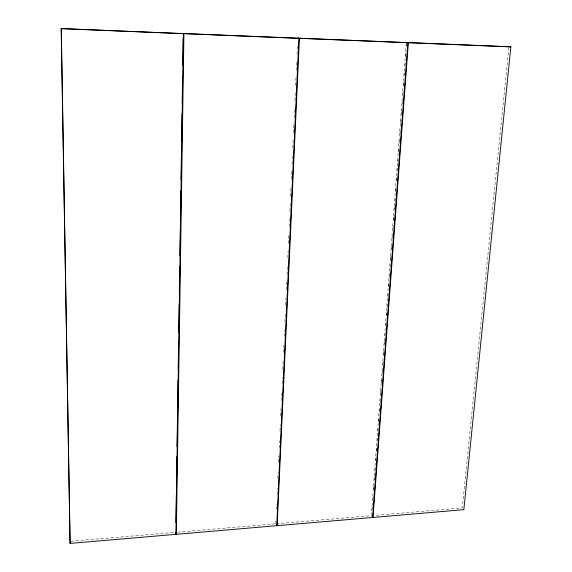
<?xml version="1.0" encoding="UTF-8"?>
<svg xmlns="http://www.w3.org/2000/svg" width="572" height="572" viewBox="0 0 572 572"><rect width="100%" height="100%" fill="white"/><g stroke="black" fill="none" stroke-linecap="round" stroke-linejoin="round"><path stroke-width="0.43" stroke-dasharray="2.86 2.15" d="M275.797 523.795L276.004 519.333M276.448 509.509L276.691 504.154M277.134 494.337L277.413 488.088M277.856 478.263L278.142 472.014M278.585 462.197L278.864 455.948M279.229 447.912L279.551 440.769M279.994 430.952L280.28 424.703M280.68 415.772L281.002 408.637M281.367 400.6L281.689 393.457M282.132 383.64L282.418 377.391M282.782 369.355L283.14 361.318M283.548 352.395L283.869 345.252M284.27 336.322L284.556 330.073M284.92 322.036L285.278 314.007M285.685 305.076L286.007 297.933M286.372 289.904L286.736 281.867M287.058 274.724L287.416 266.688M287.823 257.765L288.145 250.622M288.467 243.479L288.874 234.549M289.232 226.519L289.554 219.376M289.918 211.34L290.283 203.31M290.605 196.167L291.012 187.237M291.37 179.2L291.734 171.171M292.056 164.028L292.421 155.992M292.785 147.955L293.15 139.925M293.472 132.783L293.872 123.852M294.158 117.603L294.601 107.786M294.923 100.643L295.288 92.607M295.61 85.464L296.01 76.541M296.296 70.292L296.739 60.468M297.018 54.218L297.426 45.295M406.242 43.429L371.357 515.658L278.013 523.609M372.229 509.387L372.494 505.827M373.023 498.698L373.216 496.024M373.745 488.896L373.945 486.221M374.403 479.987L374.667 476.426M375.132 470.184L375.396 466.623M375.854 460.388L376.119 456.821M376.512 451.48L376.776 447.912M377.305 440.79L377.506 438.116M378.028 430.988L378.228 428.314M378.693 422.079L378.957 418.518M379.415 412.276L379.679 408.715M380.144 402.481L380.401 398.913M380.802 393.572L381.066 390.004M381.588 382.882L381.789 380.208M382.318 373.08L382.518 370.406M382.975 364.171L383.24 360.603M383.705 354.368L383.962 350.808M384.427 344.573L384.691 341.005M385.085 335.664L385.414 331.209M385.878 324.967L386.071 322.301M386.601 315.172L386.801 312.498M387.194 307.15L387.523 302.695M387.988 296.46L388.252 292.9M388.71 286.665L388.974 283.097M389.375 277.756L389.704 273.294M390.161 267.06L390.361 264.386M390.755 259.044L391.084 254.59M391.484 249.242L391.813 244.787M392.27 238.553L392.535 234.992M393 228.75L393.264 225.189M393.658 219.841L393.986 215.387M394.38 210.046L394.709 205.591M395.045 201.137L395.374 196.682M395.767 191.334L396.096 186.88M396.56 180.645L396.825 177.084M397.283 170.842L397.547 167.281M397.94 161.933L398.269 157.479M398.67 152.138L398.999 147.683M399.327 143.229L399.656 138.774M400.05 133.426L400.379 128.972M400.843 122.737L401.108 119.169M401.437 114.715L401.83 109.374M402.23 104.025L402.559 99.571M402.953 94.23L403.281 89.775M403.61 85.321L403.939 80.866M404.34 75.518L404.669 71.064M405.062 65.716L405.391 61.261M405.72 56.807L406.12 51.466M406.513 46.117L406.713 43.443M508.83 47.569L462.312 507.915L374.431 515.393M70.799 541.255L174.403 532.432M177.52 532.167L274.917 523.873"/><path stroke-width="0.86" d="M175.897 522.501L176.312 494.837M176.455 485.027L176.884 456.47M177.034 446.653L177.463 418.103M177.606 408.286L178.035 379.736M178.185 369.92L178.6 342.256M178.743 332.446L179.172 303.889M179.322 294.072L179.737 266.416M179.894 255.705L180.302 228.936M180.473 217.339L180.874 190.569M181.031 179.865L181.453 152.202M181.61 141.499L182.025 113.835M182.182 103.124L182.59 76.362M182.747 65.651L183.162 37.988M175.869 534.341L183.397 33.626L61.14 28.6L70.091 543.4L175.869 534.341L175.289 532.353M176.326 534.298L183.927 33.648L183.226 33.526L298.906 38.288L276.734 525.697L176.326 534.298L175.747 532.317M299.406 38.31L407.879 42.685L372.601 517.488L277.17 525.661L299.406 38.31L298.241 38.174L510.86 46.84L463.849 509.666L373.016 517.453L372.186 516.23M373.016 517.453L408.351 42.7M406.778 42.557L510.86 46.84M61.14 28.6L183.397 33.626M183.927 33.648L298.906 38.288M276.548 524.395L277.17 525.661M61.311 28.7L70.091 543.4"/></g></svg>
